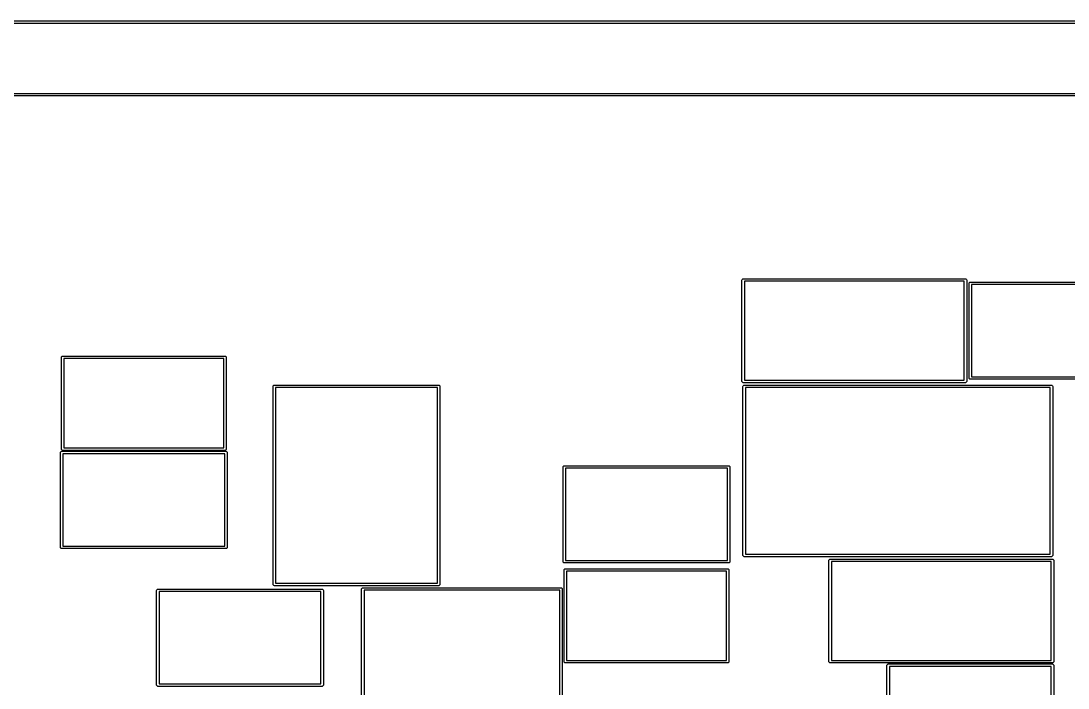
# Model space of a CAD drawing. Header units: inches. Extents: x 0.31 to 2.93, y 0.29 to 1.72.
# Drawn here: x 1.061 to 1.914, y 1.179 to 1.723 of the extents above; entities that cross this region are included whole.
import ezdxf

# ---------------------------------------------------------------- set-up
doc = ezdxf.new("R2010")
doc.units = ezdxf.units.IN
doc.header["$MEASUREMENT"] = 0
doc.layers.add('BLACK', color=250, linetype='CONTINUOUS')

msp = doc.modelspace()

# ---------------------------------------------------------------- linework, layer by layer
at = {"layer": 'BLACK', "linetype": 'CONTINUOUS'}
for p, q in [((0.64331, 1.72264), (2.42677, 1.72264)), ((2.42579, 1.72067), (0.64429, 1.72067)), ((0.70236, 1.66358), (2.36772, 1.66358)), ((2.36673, 1.66161), (0.70335, 1.66161)), ((1.64862, 1.51156), (1.6487, 1.51194)), ((1.64862, 1.42889), (1.64862, 1.51156)), ((1.6487, 1.51194), (1.64923, 1.51247)), ((1.64923, 1.51247), (1.64961, 1.51255)), ((1.64961, 1.51255), (1.83071, 1.51255)), ((1.65059, 1.51058), (1.65059, 1.42987)), ((1.82972, 1.51058), (1.65059, 1.51058)), ((1.82972, 1.42987), (1.82972, 1.51058)), ((1.83071, 1.51255), (1.83109, 1.51247)), ((1.83109, 1.51247), (1.83162, 1.51194)), ((1.83162, 1.51194), (1.83169, 1.51156)), ((1.83169, 1.51156), (1.83169, 1.42889)), ((1.83427, 1.50972), (1.83465, 1.50979)), ((1.83465, 1.50979), (1.9685, 1.50979)), ((1.83366, 1.50881), (1.83374, 1.50919)), ((1.83366, 1.43164), (1.83366, 1.50881)), ((1.83374, 1.50919), (1.83427, 1.50972)), ((1.83563, 1.50782), (1.83563, 1.43263)), ((1.96752, 1.50782), (1.83563, 1.50782)), ((1.09429, 1.44857), (1.09437, 1.44895)), ((1.09429, 1.37377), (1.09429, 1.44857)), ((1.09437, 1.44895), (1.0949, 1.44948)), ((1.0949, 1.44948), (1.09528, 1.44956)), ((1.09528, 1.44956), (1.22756, 1.44956)), ((1.09626, 1.44759), (1.09626, 1.37475)), ((1.22657, 1.44759), (1.09626, 1.44759)), ((1.22657, 1.37475), (1.22657, 1.44759)), ((1.22756, 1.44956), (1.22794, 1.44948)), ((1.22794, 1.44948), (1.22847, 1.44895)), ((1.22847, 1.44895), (1.22854, 1.44857)), ((1.22854, 1.44857), (1.22854, 1.37377)), ((1.26673, 1.42495), (1.26681, 1.42533)), ((1.26673, 1.26353), (1.26673, 1.42495)), ((1.26681, 1.42533), (1.26734, 1.42586)), ((1.26734, 1.42586), (1.26772, 1.42594)), ((1.26772, 1.42594), (1.40157, 1.42594)), ((1.40157, 1.42594), (1.40195, 1.42586)), ((1.40195, 1.42586), (1.40248, 1.42533)), ((1.40248, 1.42533), (1.40256, 1.42495)), ((1.40256, 1.42495), (1.40256, 1.26353)), ((1.6487, 1.42851), (1.64862, 1.42889)), ((1.64923, 1.42798), (1.6487, 1.42851)), ((1.64961, 1.4279), (1.64923, 1.42798)), ((1.64941, 1.42495), (1.64948, 1.42533)), ((1.64941, 1.28716), (1.64941, 1.42495)), ((1.64948, 1.42533), (1.65002, 1.42586)), ((1.83071, 1.4279), (1.64961, 1.4279)), ((1.65002, 1.42586), (1.65039, 1.42594)), ((1.65039, 1.42594), (1.90079, 1.42594)), ((1.65059, 1.42987), (1.82972, 1.42987)), ((1.83109, 1.42798), (1.83071, 1.4279)), ((1.83162, 1.42851), (1.83109, 1.42798)), ((1.83169, 1.42889), (1.83162, 1.42851)), ((1.83374, 1.43127), (1.83366, 1.43164)), ((1.83427, 1.43073), (1.83374, 1.43127)), ((1.83465, 1.43066), (1.83427, 1.43073)), ((1.9685, 1.43066), (1.83465, 1.43066)), ((1.83563, 1.43263), (1.96752, 1.43263)), ((1.90079, 1.42594), (1.90116, 1.42586)), ((1.90116, 1.42586), (1.9017, 1.42533)), ((1.9017, 1.42533), (1.90177, 1.42495)), ((1.90177, 1.42495), (1.90177, 1.28716)), ((1.2687, 1.42397), (1.2687, 1.26452)), ((1.40059, 1.42397), (1.2687, 1.42397)), ((1.40059, 1.26452), (1.40059, 1.42397)), ((1.65138, 1.42397), (1.65138, 1.28814)), ((1.8998, 1.42397), (1.65138, 1.42397)), ((1.8998, 1.28814), (1.8998, 1.42397)), ((1.09437, 1.37339), (1.09429, 1.37377)), ((1.0949, 1.37286), (1.09437, 1.37339)), ((1.09626, 1.37475), (1.22657, 1.37475)), ((1.22847, 1.37339), (1.22794, 1.37286)), ((1.22854, 1.37377), (1.22847, 1.37339)), ((1.0935, 1.37101), (1.09358, 1.37139)), ((1.0935, 1.29385), (1.0935, 1.37101)), ((1.09358, 1.37139), (1.09411, 1.37192)), ((1.09411, 1.37192), (1.09449, 1.372)), ((1.09449, 1.372), (1.22835, 1.372)), ((1.09528, 1.37279), (1.0949, 1.37286)), ((1.22756, 1.37279), (1.09528, 1.37279)), ((1.09547, 1.37003), (1.09547, 1.29483)), ((1.22736, 1.37003), (1.09547, 1.37003)), ((1.22736, 1.29483), (1.22736, 1.37003)), ((1.22794, 1.37286), (1.22756, 1.37279)), ((1.22835, 1.372), (1.22872, 1.37192)), ((1.22872, 1.37192), (1.22926, 1.37139)), ((1.22926, 1.37139), (1.22933, 1.37101)), ((1.22933, 1.37101), (1.22933, 1.29385)), ((1.50295, 1.3592), (1.50303, 1.35958)), ((1.50295, 1.28204), (1.50295, 1.3592)), ((1.50303, 1.35958), (1.50356, 1.36011)), ((1.50356, 1.36011), (1.50394, 1.36019)), ((1.50394, 1.36019), (1.6378, 1.36019)), ((1.50492, 1.35822), (1.50492, 1.28302)), ((1.63681, 1.35822), (1.50492, 1.35822)), ((1.63681, 1.28302), (1.63681, 1.35822)), ((1.6378, 1.36019), (1.63817, 1.36011)), ((1.63817, 1.36011), (1.6387, 1.35958)), ((1.6387, 1.35958), (1.63878, 1.3592)), ((1.63878, 1.3592), (1.63878, 1.28204)), ((1.09358, 1.29347), (1.0935, 1.29385)), ((1.09411, 1.29294), (1.09358, 1.29347)), ((1.09449, 1.29286), (1.09411, 1.29294)), ((1.22835, 1.29286), (1.09449, 1.29286)), ((1.09547, 1.29483), (1.22736, 1.29483)), ((1.22872, 1.29294), (1.22835, 1.29286)), ((1.22926, 1.29347), (1.22872, 1.29294)), ((1.22933, 1.29385), (1.22926, 1.29347)), ((1.65138, 1.28814), (1.8998, 1.28814)), ((1.50303, 1.28166), (1.50295, 1.28204)), ((1.50356, 1.28113), (1.50303, 1.28166)), ((1.50394, 1.28105), (1.50356, 1.28113)), ((1.6378, 1.28105), (1.50394, 1.28105)), ((1.50492, 1.28302), (1.63681, 1.28302)), ((1.63817, 1.28113), (1.6378, 1.28105)), ((1.6387, 1.28166), (1.63817, 1.28113)), ((1.63878, 1.28204), (1.6387, 1.28166)), ((1.64948, 1.28678), (1.64941, 1.28716)), ((1.65002, 1.28625), (1.64948, 1.28678)), ((1.65039, 1.28617), (1.65002, 1.28625)), ((1.90079, 1.28617), (1.65039, 1.28617)), ((1.71949, 1.28322), (1.71956, 1.2836)), ((1.71949, 1.20054), (1.71949, 1.28322)), ((1.71956, 1.2836), (1.7201, 1.28413)), ((1.7201, 1.28413), (1.72047, 1.2842)), ((1.72047, 1.2842), (1.90157, 1.2842)), ((1.72146, 1.28223), (1.72146, 1.20153)), ((1.90059, 1.28223), (1.72146, 1.28223)), ((1.90059, 1.20153), (1.90059, 1.28223)), ((1.90116, 1.28625), (1.90079, 1.28617)), ((1.9017, 1.28678), (1.90116, 1.28625)), ((1.90157, 1.2842), (1.90195, 1.28413)), ((1.90177, 1.28716), (1.9017, 1.28678)), ((1.90195, 1.28413), (1.90248, 1.2836)), ((1.90248, 1.2836), (1.90256, 1.28322)), ((1.90256, 1.28322), (1.90256, 1.20054)), ((1.50374, 1.27534), (1.50382, 1.27572)), ((1.50374, 1.20054), (1.50374, 1.27534)), ((1.50382, 1.27572), (1.50435, 1.27625)), ((1.50435, 1.27625), (1.50472, 1.27633)), ((1.50472, 1.27633), (1.63701, 1.27633)), ((1.50571, 1.27436), (1.50571, 1.20153)), ((1.63602, 1.27436), (1.50571, 1.27436)), ((1.63602, 1.20153), (1.63602, 1.27436)), ((1.63701, 1.27633), (1.63738, 1.27625)), ((1.63738, 1.27625), (1.63792, 1.27572)), ((1.63792, 1.27572), (1.63799, 1.27534)), ((1.63799, 1.27534), (1.63799, 1.20054)), ((1.26681, 1.26316), (1.26673, 1.26353)), ((1.26734, 1.26262), (1.26681, 1.26316)), ((1.26772, 1.26255), (1.26734, 1.26262)), ((1.40157, 1.26255), (1.26772, 1.26255)), ((1.2687, 1.26452), (1.40059, 1.26452)), ((1.40195, 1.26262), (1.40157, 1.26255)), ((1.40248, 1.26316), (1.40195, 1.26262)), ((1.40256, 1.26353), (1.40248, 1.26316)), ((1.17185, 1.25866), (1.17193, 1.25904)), ((1.17185, 1.1815), (1.17185, 1.25866)), ((1.17193, 1.25904), (1.17246, 1.25957)), ((1.17246, 1.25957), (1.17283, 1.25965)), ((1.17283, 1.25965), (1.30669, 1.25965)), ((1.17382, 1.25768), (1.17382, 1.18248)), ((1.30571, 1.25768), (1.17382, 1.25768)), ((1.30571, 1.18248), (1.30571, 1.25768)), ((1.30669, 1.25965), (1.30707, 1.25957)), ((1.30707, 1.25957), (1.3076, 1.25904)), ((1.3076, 1.25904), (1.30768, 1.25866)), ((1.30768, 1.25866), (1.30768, 1.1815)), ((1.33878, 1.25984), (1.33885, 1.26022)), ((1.33878, 1.12598), (1.33878, 1.25984)), ((1.33885, 1.26022), (1.33939, 1.26075)), ((1.33939, 1.26075), (1.33976, 1.26083)), ((1.33976, 1.26083), (1.50118, 1.26083)), ((1.34075, 1.25886), (1.34075, 1.12697)), ((1.5002, 1.25886), (1.34075, 1.25886)), ((1.5002, 1.12697), (1.5002, 1.25886)), ((1.50118, 1.26083), (1.50156, 1.26075)), ((1.50156, 1.26075), (1.50209, 1.26022)), ((1.50209, 1.26022), (1.50217, 1.25984)), ((1.50217, 1.25984), (1.50217, 1.12598)), ((1.50382, 1.20016), (1.50374, 1.20054)), ((1.50435, 1.19963), (1.50382, 1.20016)), ((1.50472, 1.19956), (1.50435, 1.19963)), ((1.63701, 1.19956), (1.50472, 1.19956)), ((1.50571, 1.20153), (1.63602, 1.20153)), ((1.63738, 1.19963), (1.63701, 1.19956)), ((1.63792, 1.20016), (1.63738, 1.19963)), ((1.63799, 1.20054), (1.63792, 1.20016)), ((1.71956, 1.20016), (1.71949, 1.20054)), ((1.7201, 1.19963), (1.71956, 1.20016)), ((1.72047, 1.19956), (1.7201, 1.19963)), ((1.90157, 1.19956), (1.72047, 1.19956)), ((1.72146, 1.20153), (1.90059, 1.20153)), ((1.76673, 1.19779), (1.76681, 1.19816)), ((1.76673, 1.12062), (1.76673, 1.19779)), ((1.76681, 1.19816), (1.76734, 1.19869)), ((1.76734, 1.19869), (1.76772, 1.19877)), ((1.76772, 1.19877), (1.90157, 1.19877)), ((1.7687, 1.1968), (1.7687, 1.1216)), ((1.90059, 1.1968), (1.7687, 1.1968)), ((1.90059, 1.1216), (1.90059, 1.1968)), ((1.90195, 1.19963), (1.90157, 1.19956)), ((1.90157, 1.19877), (1.90195, 1.19869)), ((1.90248, 1.20016), (1.90195, 1.19963)), ((1.90195, 1.19869), (1.90248, 1.19816)), ((1.90256, 1.20054), (1.90248, 1.20016)), ((1.90248, 1.19816), (1.90256, 1.19779)), ((1.90256, 1.19779), (1.90256, 1.12062)), ((1.17193, 1.18112), (1.17185, 1.1815)), ((1.17246, 1.18059), (1.17193, 1.18112)), ((1.17283, 1.18051), (1.17246, 1.18059)), ((1.30669, 1.18051), (1.17283, 1.18051)), ((1.17382, 1.18248), (1.30571, 1.18248)), ((1.30707, 1.18059), (1.30669, 1.18051)), ((1.3076, 1.18112), (1.30707, 1.18059)), ((1.30768, 1.1815), (1.3076, 1.18112))]:
    msp.add_line(p, q, dxfattribs=at)

doc.saveas('drawing.dxf')
